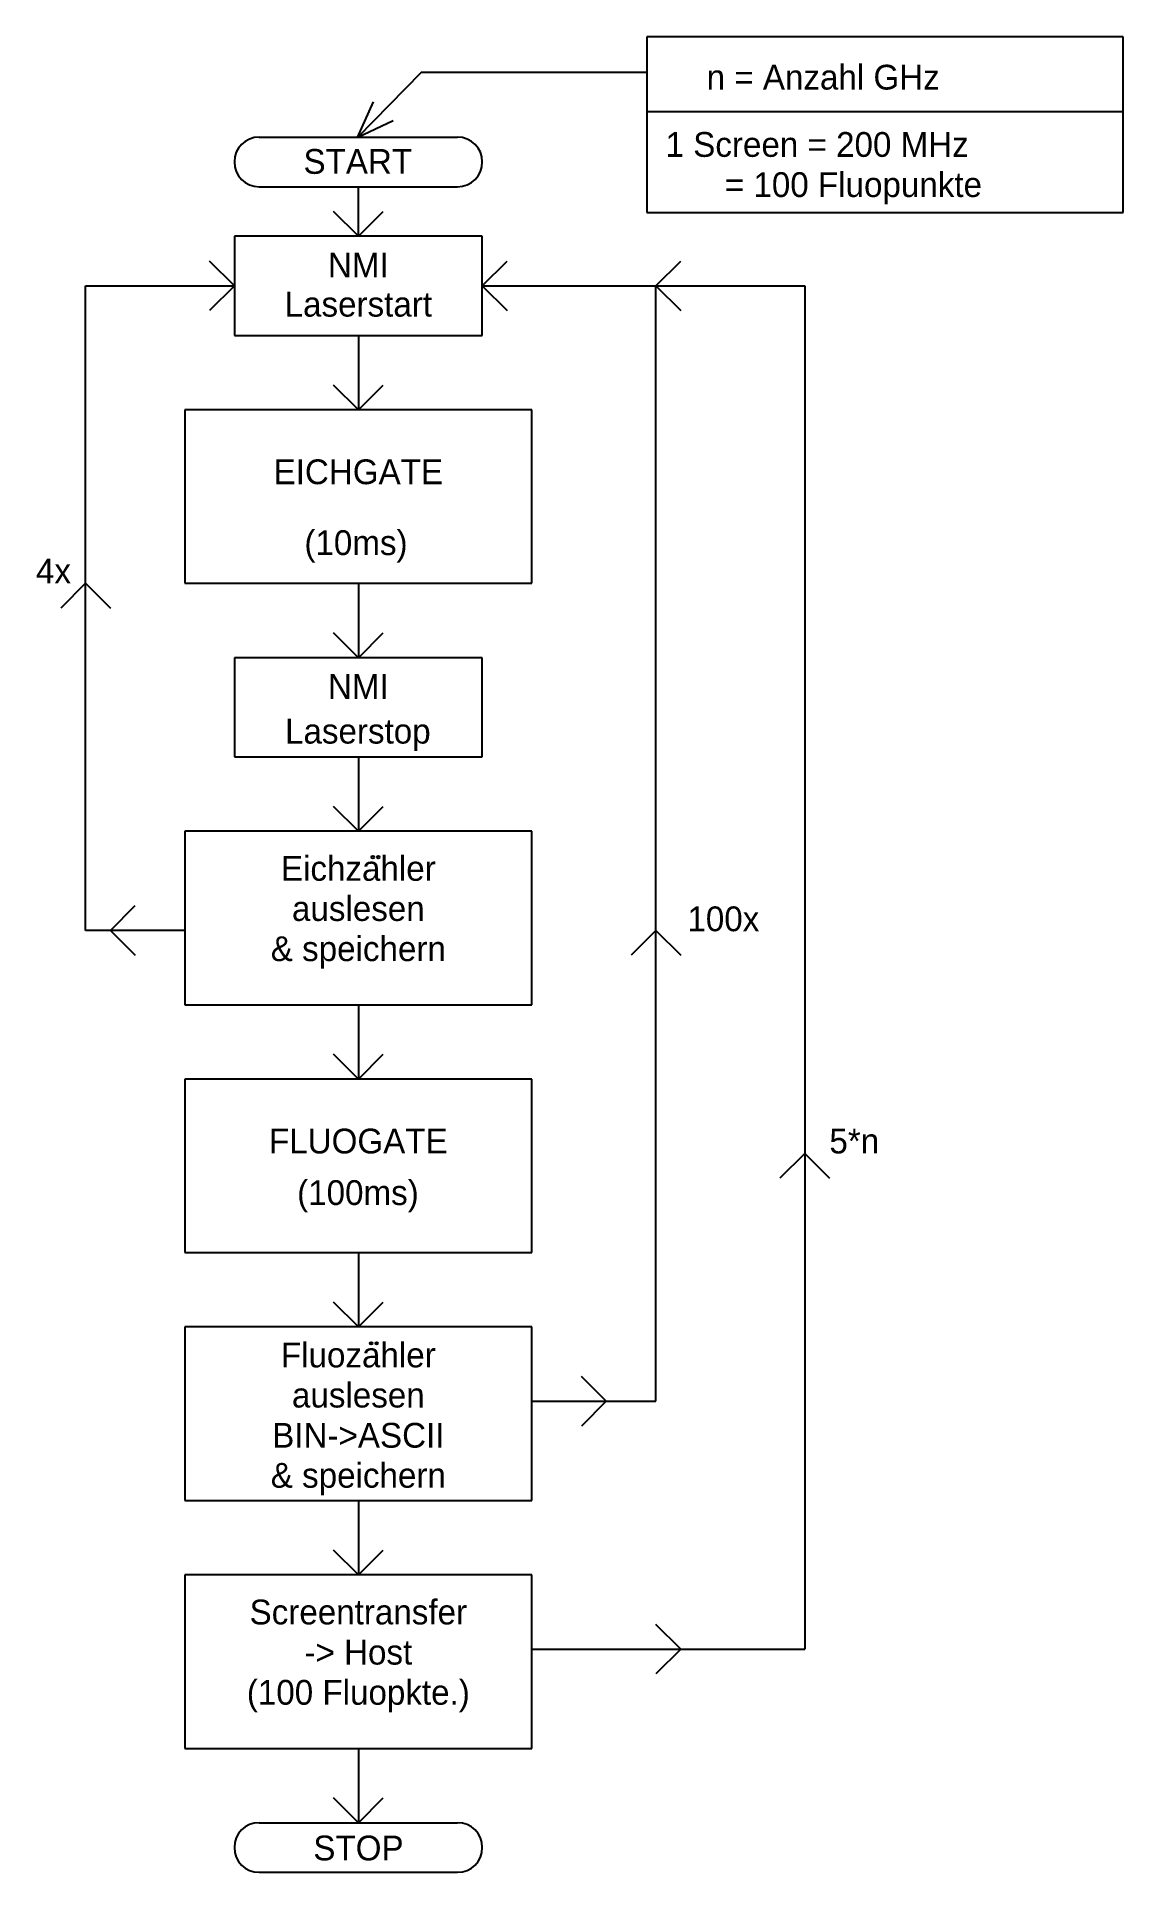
# Model space of a CAD drawing. Extents: x 1.8 to 10.6, y -3 to 11.8.
import ezdxf
from ezdxf.enums import TextEntityAlignment as Align

# ---------------------------------------------------------------- set-up
doc = ezdxf.new("R2010")
doc.units = 0
doc.layers.get('0').update_dxf_attribs({"linetype": 'CONTINUOUS'})

# ---------------------------------------------------------------- blocks, each defined once
blk = doc.blocks.new('RECTANG')
at = {"color": 0}
for p, q in [((1, 1), (0, 1)), ((0, 1), (0, 0)), ((1, 0), (1, 1)), ((0, 0), (1, 0))]:
    blk.add_line(p, q, dxfattribs=at)

msp = doc.modelspace()

# ---------------------------------------------------------------- linework, layer by layer
at = {"color": 0}
for p, q in [((4.908, 11.521), (4.394, 10.996)), ((6.728, 11.521), (4.908, 11.521)), ((4.394, 10.996), (4.522, 11.285)), ((4.395, 10.999), (4.682, 11.133)), ((6.728, 11.206), (10.569, 11.206)), ((3.6, 11), (5.2, 11)), ((3.6, 10.6), (5.2, 10.6)), ((4.4, 10.2), (4.4, 10.6)), ((4.4, 10.2), (4.2, 10.4)), ((4.4, 10.2), (4.6, 10.4)), ((3.4, 9.8), (3.2, 10)), ((5.4, 9.8), (5.6, 10)), ((6.8, 9.8), (7, 10)), ((2.2, 4.6), (2.2, 9.8)), ((2.2, 9.8), (3.4, 9.8)), ((3.4, 9.8), (3.2, 9.6)), ((5.4, 9.8), (5.6, 9.6)), ((5.4, 9.8), (8, 9.8)), ((6.8, 0.8), (6.8, 9.8)), ((6.8, 9.8), (7, 9.6)), ((8, 9.8), (8, -1.2)), ((4.4, 9.4), (4.4, 8.8)), ((4.4, 8.8), (4.2, 9)), ((4.4, 8.8), (4.6, 9)), ((2.2, 7.4), (2, 7.2)), ((2.2, 7.4), (2.4, 7.2)), ((4.4, 7.4), (4.4, 6.8)), ((4.4, 6.8), (4.2, 7)), ((4.4, 6.8), (4.6, 7)), ((4.4, 6), (4.4, 5.4)), ((4.4, 5.4), (4.2, 5.6)), ((4.4, 5.4), (4.6, 5.6)), ((2.4, 4.6), (2.6, 4.8)), ((3, 4.6), (2.2, 4.6)), ((2.4, 4.6), (2.6, 4.4)), ((6.8, 4.6), (6.6, 4.4)), ((6.8, 4.6), (7, 4.4)), ((4.4, 4), (4.4, 3.4)), ((4.4, 3.4), (4.2, 3.6)), ((4.4, 3.4), (4.6, 3.6)), ((8, 2.8), (7.8, 2.6)), ((8, 2.8), (8.2, 2.6)), ((4.4, 2), (4.4, 1.4)), ((4.4, 1.4), (4.2, 1.6)), ((4.4, 1.4), (4.6, 1.6)), ((6.4, 0.8), (6.2, 1)), ((5.8, 0.8), (6.8, 0.8)), ((6.4, 0.8), (6.2, 0.6)), ((4.4, 0), (4.4, -0.6)), ((4.4, -0.6), (4.2, -0.4)), ((4.4, -0.6), (4.6, -0.4)), ((7, -1.2), (6.8, -1)), ((5.8, -1.2), (8, -1.2)), ((7, -1.2), (6.8, -1.4)), ((4.4, -2), (4.4, -2.6)), ((4.4, -2.6), (4.2, -2.4)), ((4.4, -2.6), (4.6, -2.4)), ((3.6, -2.6), (5.2, -2.6)), ((3.6, -3), (5.2, -3))]:
    msp.add_line(p, q, dxfattribs=at)
for centre in [(4.517, 5.191), (4.561, 5.191), (4.504, 1.268), (4.548, 1.268)]:
    msp.add_circle(centre, 0.0103, dxfattribs=at)
for centre, start, end in [((3.6, 10.8), 90, 270), ((5.2, 10.8), 270, 90), ((3.6, -2.8), 90, 270), ((5.2, -2.8), 270, 90)]:
    msp.add_arc(centre, 0.2, start, end, dxfattribs=at)

# ---------------------------------------------------------------- block references
for p, xscale, yscale, zscale in [((6.728, 10.392), 3.841433021806854, 1.41831322481451, 3.841433021806854), ((3.4, 9.4), 2, 0.8000000000000007, 2), ((3, 7.4), 2.800000000000001, 1.4, 2.800000000000001), ((3.4, 6), 2, 0.8000000000000007, 2), ((3, 4), 2.800000000000001, 1.4, 2.800000000000001), ((3, 2), 2.800000000000001, 1.4, 2.800000000000001), ((3, 0), 2.800000000000001, 1.4, 2.800000000000001), ((3, -2), 2.800000000000001, 1.4, 2.800000000000001)]:
    msp.add_blockref('RECTANG', p, dxfattribs=dict(at, xscale=xscale, yscale=yscale, zscale=zscale))

# ---------------------------------------------------------------- texts
for s, p in [('n = Anzahl GHz', (7.209, 11.384)), ('1 Screen = 200 MHz', (6.878, 10.841)), ('= 100 Fluopunkte', (7.356, 10.517)), ('4x', (1.8, 7.4)), ('100x', (7.054, 4.593))]:
    msp.add_text(s, height=0.2, dxfattribs=at).set_placement(p)
for s, p in [('START', (4.396, 10.704)), ('NMI', (4.4, 9.868)), ('Laserstart', (4.4, 9.552)), ('EICHGATE', (4.4, 8.2)), ('(10ms)', (4.381, 7.628)), ('NMI', (4.4, 6.468)), ('Laserstop', (4.396, 6.107)), ('Eichzahler', (4.4, 5)), ('auslesen', (4.4, 4.676)), ('& speichern', (4.4, 4.352)), ('FLUOGATE', (4.4, 2.8)), ('5*n', (8.4, 2.8)), ('(100ms)', (4.397, 2.384)), ('Fluozahler', (4.4, 1.074)), ('auslesen', (4.4, 0.75)), ('BIN->ASCII', (4.4, 0.426)), ('& speichern', (4.4, 0.103)), ('Screentransfer', (4.4, -1)), ('-> Host', (4.4, -1.324)), ('(100 Fluopkte.)', (4.4, -1.648)), ('STOP', (4.401, -2.904))]:
    msp.add_text(s, height=0.2, dxfattribs=at).set_placement(p, align=Align.CENTER)

doc.saveas('drawing.dxf')
